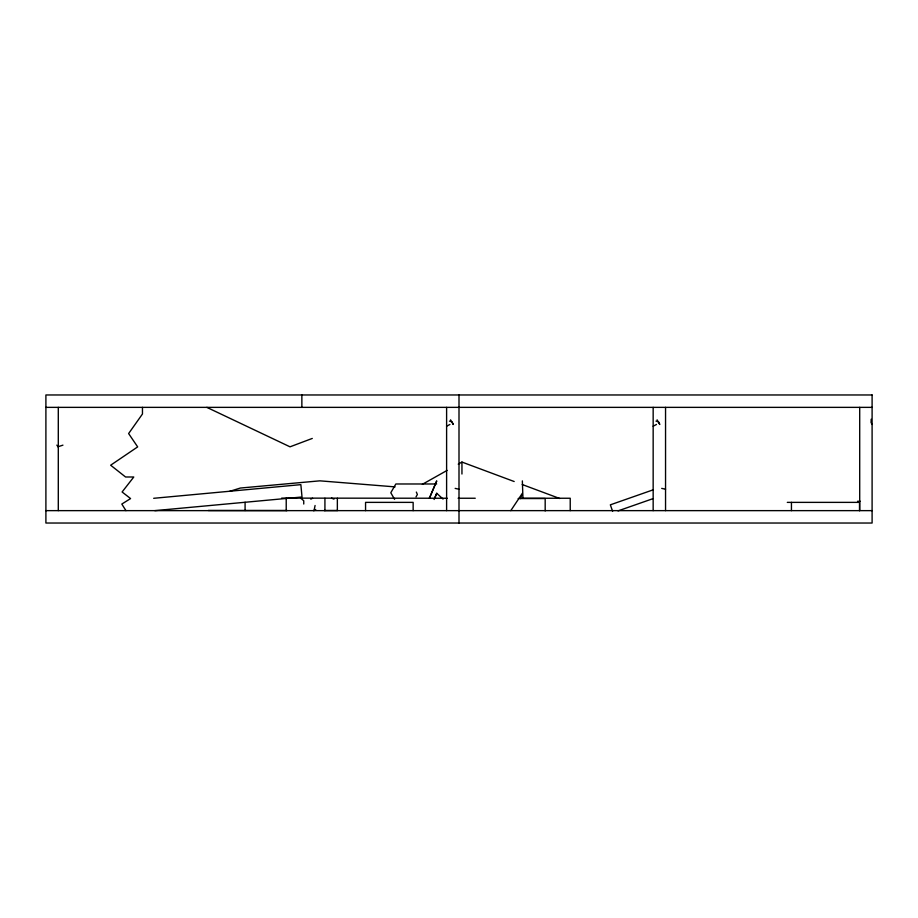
<?xml version="1.0" encoding="UTF-8"?>
<svg xmlns="http://www.w3.org/2000/svg" width="918" height="918" viewBox="0 0 918 918"><rect width="100%" height="100%" fill="white"/><g stroke="black" fill="none" stroke-linecap="round" stroke-linejoin="round"><path stroke-width="1.38" d="M871.193 419.216L871.067 422.509L872.1 424.46M314.025 510.637L315.081 505.497M520.575 498.623L522.353 493.287L510.798 510.637M429.429 498.244L436.738 480.894L429.349 498.244M434.65 498.244L436.738 493.287L443.05 499.071M434.099 499.484L436.738 493.287M416.026 496.845L417.38 494.504L416.336 492.071M422.372 484.314L447.112 470.406M458.243 464.152L461.949 462.064L514.183 481.525M313.623 510.637L315.723 509.479M446.607 426.216L449.912 424.46M653.157 426.216L656.462 424.46M310.789 499.151L312.556 498.244M312.281 438.437L290.031 446.825L206.837 407.363M652.859 489.937L610.344 504.831L612.616 511.326M618.032 510.89L652.687 498.761M58.293 446.653L62.94 445.15M229.603 491.382L240.332 488.043L319.866 480.837L395.084 486.884M153.685 498.302L300.863 484.647L302.011 496.994L154.832 510.637M45.9 407.363L872.1 407.363M436.67 483.981L395.842 483.981L390.793 492.748L394.579 499.312M281.677 498.118L447.238 498.244M458.116 498.244L475.249 498.244M522.262 498.244L570.227 498.244L570.227 510.637M518.177 498.543L545.177 498.543L545.177 510.936M857.55 501.274L860.269 501.274M787.3 502.375L859.512 502.375L859.512 510.637M208.26 510.465L287.139 510.511M324.169 510.511L336.929 510.511M45.9 510.637L872.1 510.637M661.706 488.387L665.55 489.225M455.156 488.387L459 489.225M656.014 421.098L658.608 421.855L659.767 424.46L657.093 419.847M449.464 421.098L452.058 421.855L453.217 424.46L450.543 419.847M522.216 484.52L559.705 498.497M331.547 498.118L333.945 499.14M300.748 498.244L303.743 500.735L303.743 504.039M56.847 445.138L58.293 447.123M125.938 510.637L121.819 504.062L130.574 498.577L122.105 491.979L133.798 476.993L125.559 476.993L110.653 465.208L137.666 446.894L128.623 433.56L142.462 413.995L142.462 407.363M522.353 480.894L522.95 498.244M859.707 407.363L859.707 510.637M791.442 502.375L791.442 510.637M665.55 407.363L665.55 510.637M653.157 407.363L653.157 510.637M461.949 462.064L461.949 474.032M459 394.969L459 523.03M446.607 407.363L446.607 510.637M413.146 510.637L413.146 502.375L365.559 502.375L365.559 510.637M337.354 498.244L337.354 510.637M324.926 498.244L324.926 510.637M301.861 394.969L301.861 407.363M286.221 498.244L286.221 510.637M245.083 502.249L245.083 510.511M58.293 407.363L58.293 510.637M872.1 394.969L45.9 394.969L45.9 523.03L872.1 523.03L872.1 394.969"/></g></svg>
